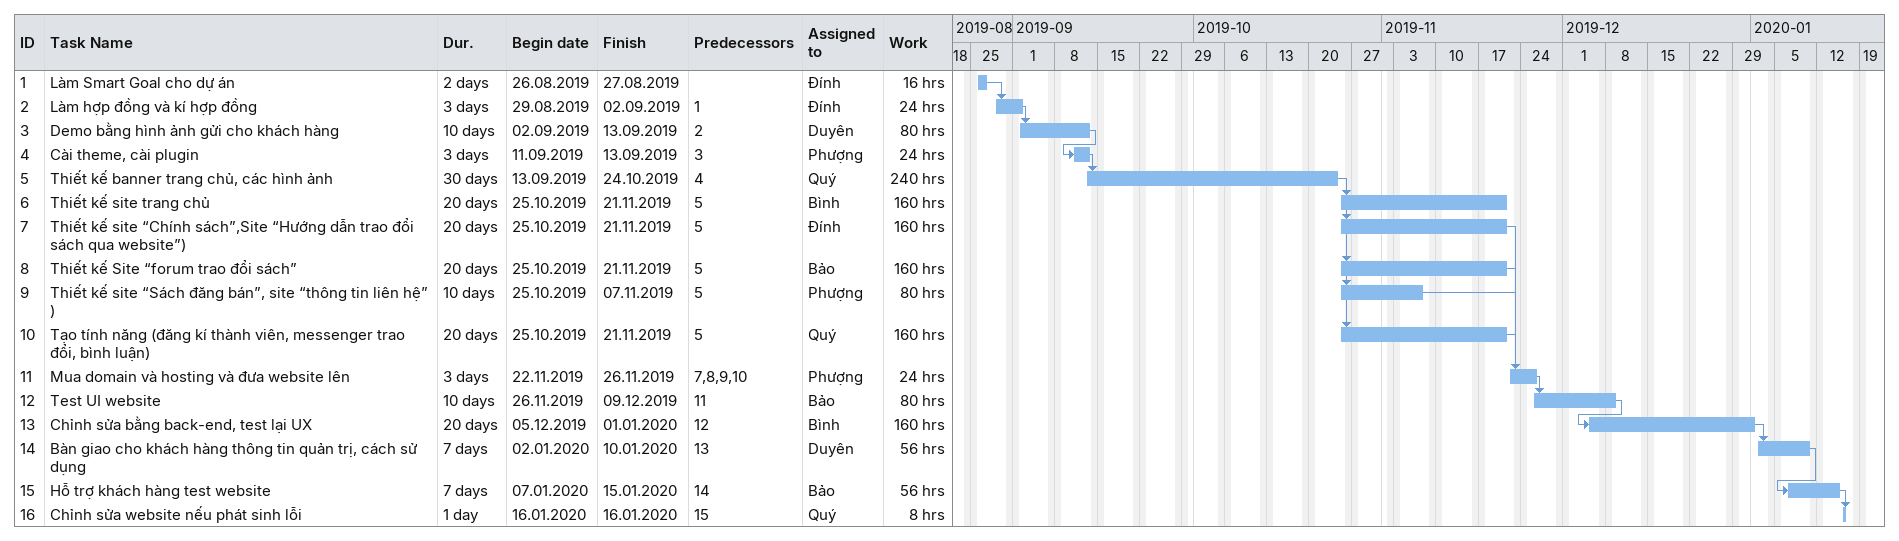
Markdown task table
| ID | Task | Duration | Start | Finish | Predecessors | Resources | Work (h) |
|---|---|---|---|---|---|---|---|
| 1 | Làm Smart Goal cho dự án | 2d | 2019-08-26 | 2019-08-27 |  | Đính | 16 |
| 2 | Làm hợp đồng và kí hợp đồng | 3d | 2019-08-29 | 2019-09-02 | 1 | Đính | 24 |
| 3 | Demo bằng hình ảnh gửi cho khách hàng | 10d | 2019-09-02 | 2019-09-13 | 2 | Duyên | 80 |
| 4 | Cài theme, cài plugin | 3d | 2019-09-11 | 2019-09-13 | 3 | Phượng | 24 |
| 5 | Thiết kế banner trang chủ, các hình ảnh | 30d | 2019-09-13 | 2019-10-24 | 4 | Quý | 240 |
| 6 | Thiết kế site trang chủ | 20d | 2019-10-25 | 2019-11-21 | 5 | Bình | 160 |
| 7 | Thiết kế site “Chính sách”,Site “Hướng dẫn trao đổi sách qua website”) | 20d | 2019-10-25 | 2019-11-21 | 5 | Đính | 160 |
| 8 | Thiết kế Site “forum trao đổi sách” | 20d | 2019-10-25 | 2019-11-21 | 5 | Bảo | 160 |
| 9 | Thiết kế site “Sách đăng bán”, site “thông tin liên hệ” ) | 10d | 2019-10-25 | 2019-11-07 | 5 | Phượng | 80 |
| 10 | Tạo tính năng (đăng kí thành viên, messenger trao đổi, bình luận) | 20d | 2019-10-25 | 2019-11-21 | 5 | Quý | 160 |
| 11 | Mua domain và hosting và đưa website lên | 3d | 2019-11-22 | 2019-11-26 | 7, 8, 9, 10 | Phượng | 24 |
| 12 | Test UI website | 10d | 2019-11-26 | 2019-12-09 | 11 | Bảo | 80 |
| 13 | Chỉnh sửa bằng back-end, test lại UX | 20d | 2019-12-05 | 2020-01-01 | 12 | Bình | 160 |
| 14 | Bàn giao cho khách hàng thông tin quản trị, cách sử dụng | 7d | 2020-01-02 | 2020-01-10 | 13 | Duyên | 56 |
| 15 | Hỗ trợ khách hàng test website | 7d | 2020-01-07 | 2020-01-15 | 14 | Bảo | 56 |
| 16 | Chỉnh sửa website nếu phát sinh lỗi | 1d | 2020-01-16 | 2020-01-16 | 15 | Quý | 8 |
